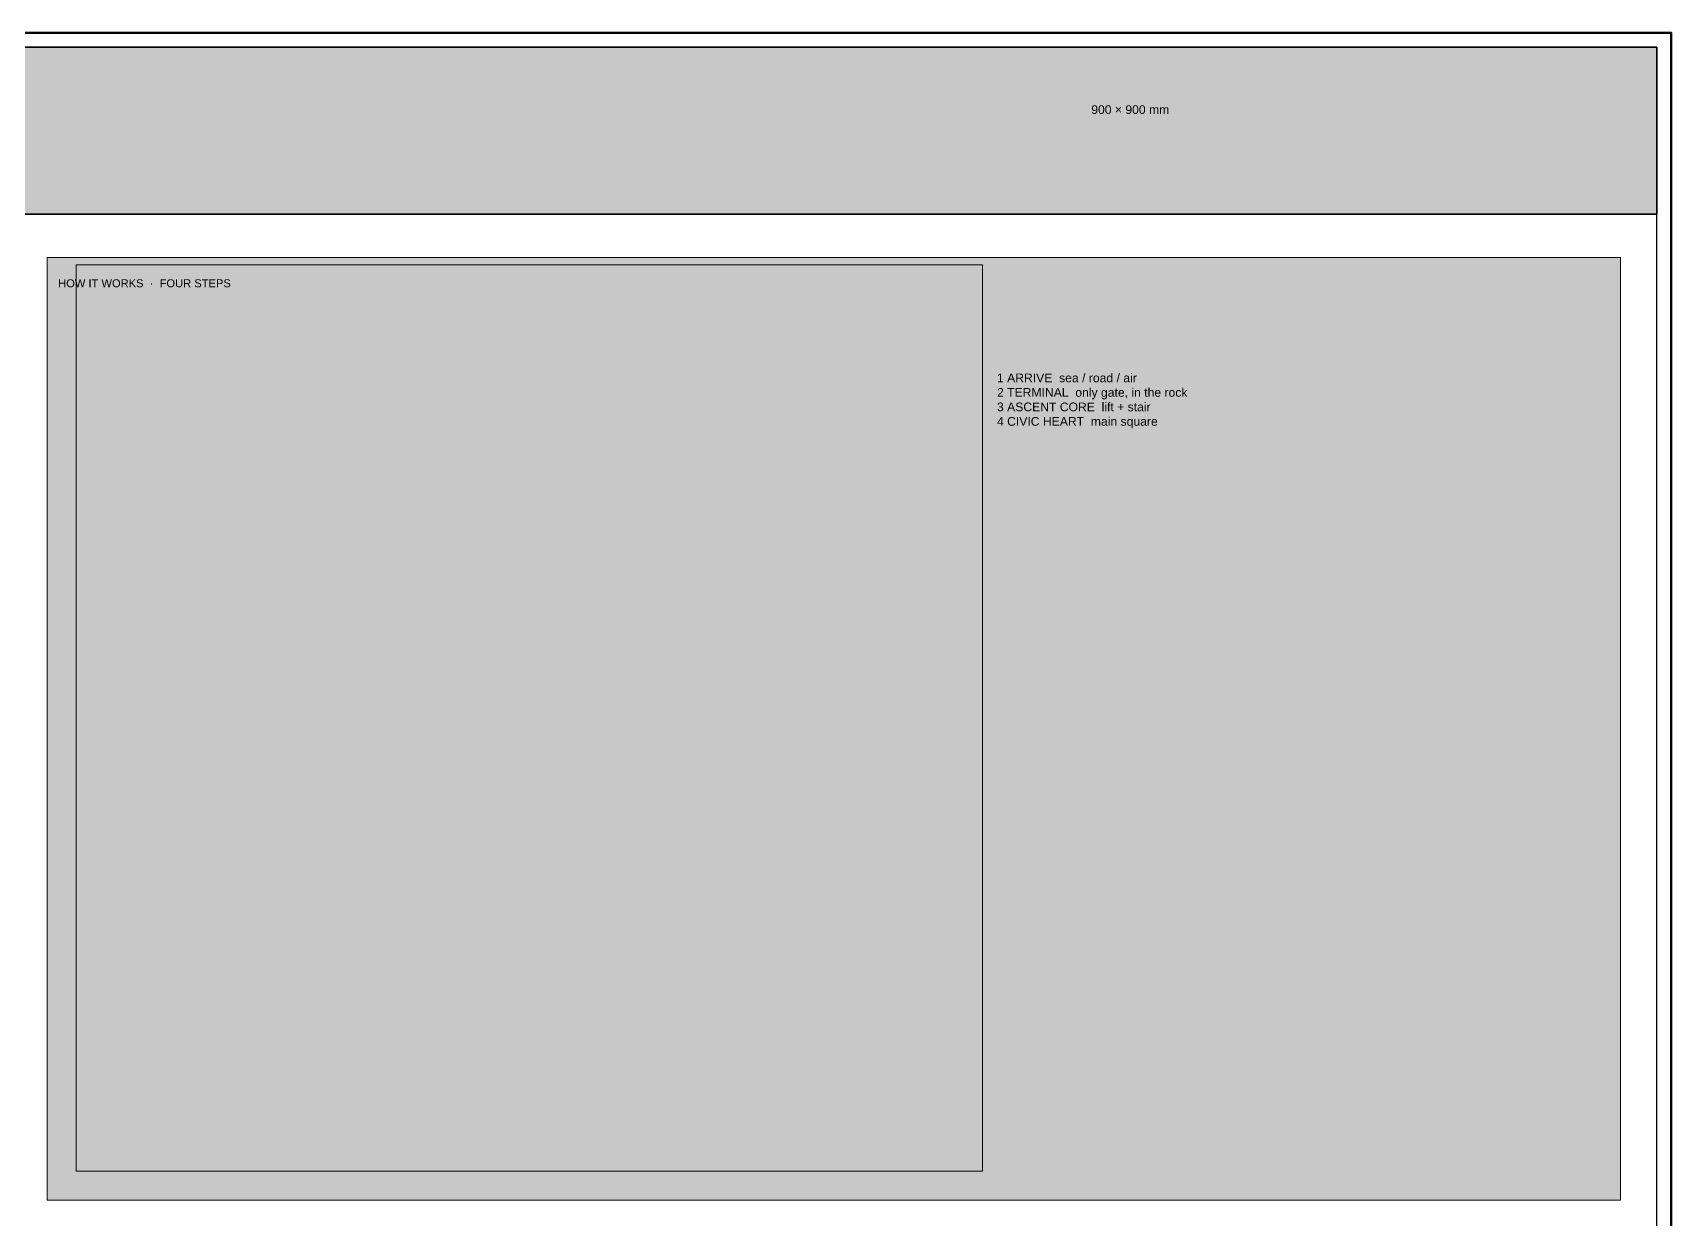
# Model space of a CAD drawing. Header units: millimetres. Extents: x 0 to 4200, y -1100 to 900.
# Drawn here: x 1548 to 2000, y 573 to 900 of the extents above; entities that cross this region are included whole.
import ezdxf

# ---------------------------------------------------------------- set-up
doc = ezdxf.new("R2010")
doc.units = ezdxf.units.MM
for name, color, linetype, lineweight, true_color in [('A-ANNO', 7, 'Continuous', 18, 0x20242a), ('A-HATCH', 7, 'Continuous', 9, 0xb4bac0), ('A-RENDER', 7, 'Continuous', 0, 0x20242a), ('A-SHEET', 7, 'Continuous', 50, 0x142030), ('A-TITL', 7, 'Continuous', 35, 0x142030)]:
    doc.layers.add(name, color=color, linetype=linetype, lineweight=lineweight, true_color=true_color)
doc.styles.add('ANNO', font='Arial.ttf')
doc.styles.add('TITLE', font='Arial.ttf')
picture_1 = doc.add_image_def('image4.png', size_in_pixel=(1416, 1416))

msp = doc.modelspace()

# ---------------------------------------------------------------- hatches: boundary and pattern name
at = {"layer": 'A-HATCH', "true_color": 0x142030}
h = msp.add_hatch(color=7, dxfattribs=at)
h.dxf.hatch_style = 1
h.paths.add_polyline_path([(1104, 850), (1996, 850), (1996, 896), (1104, 896)])
at = {"layer": 'A-HATCH', "true_color": 0xfcfdfe}
h = msp.add_hatch(color=7, dxfattribs=at)
h.dxf.hatch_style = 1
h.paths.add_polyline_path([(1552, 578), (1986, 578), (1986, 838), (1552, 838)])

# ---------------------------------------------------------------- linework, layer by layer
at = {"layer": 'A-SHEET', "lineweight": 70, "true_color": 0x142030}
msp.add_lwpolyline([(1100, 0), (2000, 0), (2000, 900), (1100, 900)], close=True, dxfattribs=at)
at = {"layer": 'A-SHEET', "lineweight": 25, "true_color": 0x142030}
msp.add_lwpolyline([(1104, 4), (1996, 4), (1996, 896), (1104, 896)], close=True, dxfattribs=at)
at = {"layer": 'A-SHEET', "lineweight": 13, "true_color": 0xb4bac0}
msp.add_lwpolyline([(1552, 578), (1986, 578), (1986, 838), (1552, 838)], close=True, dxfattribs=at)
at = {"layer": 'A-TITL'}
msp.add_lwpolyline([(1104, 850), (1996, 850), (1996, 896), (1104, 896)], close=True, dxfattribs=at)

# ---------------------------------------------------------------- texts
at = {"layer": 'A-ANNO', "color": 7, "true_color": 0x142030, "insert": (1555, 832), "char_height": 2.2, "width": 428, "attachment_point": 1, "style": 'TITLE'}
msp.add_mtext('HOW IT WORKS  ·  FOUR STEPS', dxfattribs=at)
at = {"layer": 'A-ANNO', "color": 7, "true_color": 0x20242a, "insert": (1814, 806), "char_height": 2.4, "width": 160, "attachment_point": 1, "style": 'ANNO'}
msp.add_mtext('1 ARRIVE  sea / road / air\\P2 TERMINAL  only gate, in the rock\\P3 ASCENT CORE  lift + stair\\P4 CIVIC HEART  main square', dxfattribs=at)
at = {"layer": 'A-TITL', "color": 7, "true_color": 0xc8d2dc, "insert": (1840, 880), "char_height": 2.4, "width": 140, "attachment_point": 1, "style": 'ANNO'}
msp.add_mtext('900 × 900 mm', dxfattribs=at)

# ---------------------------------------------------------------- pictures from other files: only their frames are drawn
at = {"layer": 'A-RENDER'}
image = msp.add_image(picture_1, insert=(1560, 586), size_in_units=(250, 250), dxfattribs=at)

doc.saveas('drawing.dxf')
